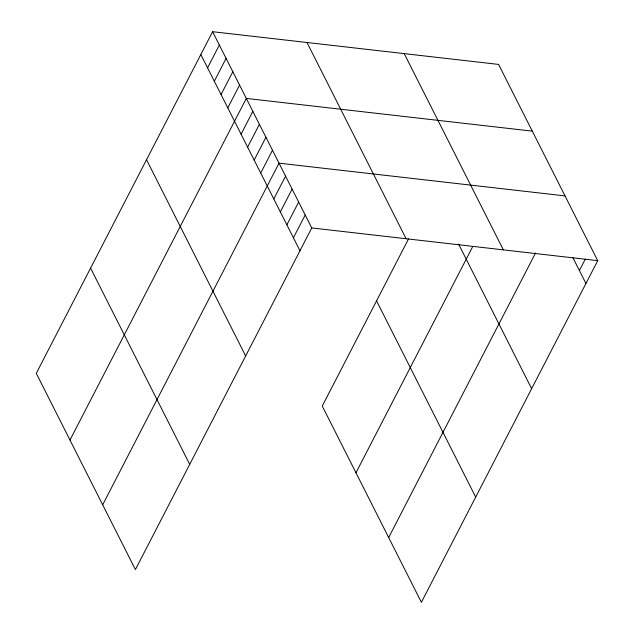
<?xml version="1.0" encoding="UTF-8"?>
<svg xmlns="http://www.w3.org/2000/svg" width="634" height="634" viewBox="0 0 634 634"><rect width="100%" height="100%" fill="white"/><g stroke="black" fill="none" stroke-linecap="round" stroke-linejoin="round"><path stroke-width="0.95" d="M212.612 31.7L36.281 373.339L135.407 569.578L311.738 227.939L212.612 31.7L498.593 64.422L597.719 260.661L421.388 602.3L322.262 406.061L408.534 238.907M207.572 67.862L219.348 45.046M214.316 81.207L226.092 58.391M221.052 94.545L232.829 71.729M227.796 107.891L239.573 85.075M69.978 440.059L246.317 98.421L532.298 131.143M241.078 134.186L252.855 111.37M247.625 147.143L259.401 124.319M254.163 160.093L265.939 137.277M260.709 173.042L272.485 150.226M102.692 504.815L279.023 163.176L565.013 195.906M273.793 198.949L285.569 176.133M280.331 211.899L292.108 189.083M286.877 224.848L298.654 202.032M293.423 237.798L305.2 214.981M355.967 472.782L472.679 246.65M388.674 537.545L535.564 252.958M579.405 270.528L585.293 259.116M311.738 227.939L597.719 260.661M572.859 257.578L585.943 283.477M404.223 53.628L503.348 249.859M458.636 244.161L531.641 388.69M306.983 42.502L406.117 238.733M376.564 300.857L475.69 497.088M200.835 54.516L299.961 250.755M146.533 159.728L245.659 355.967M90.583 268.127L189.709 464.365"/></g></svg>
